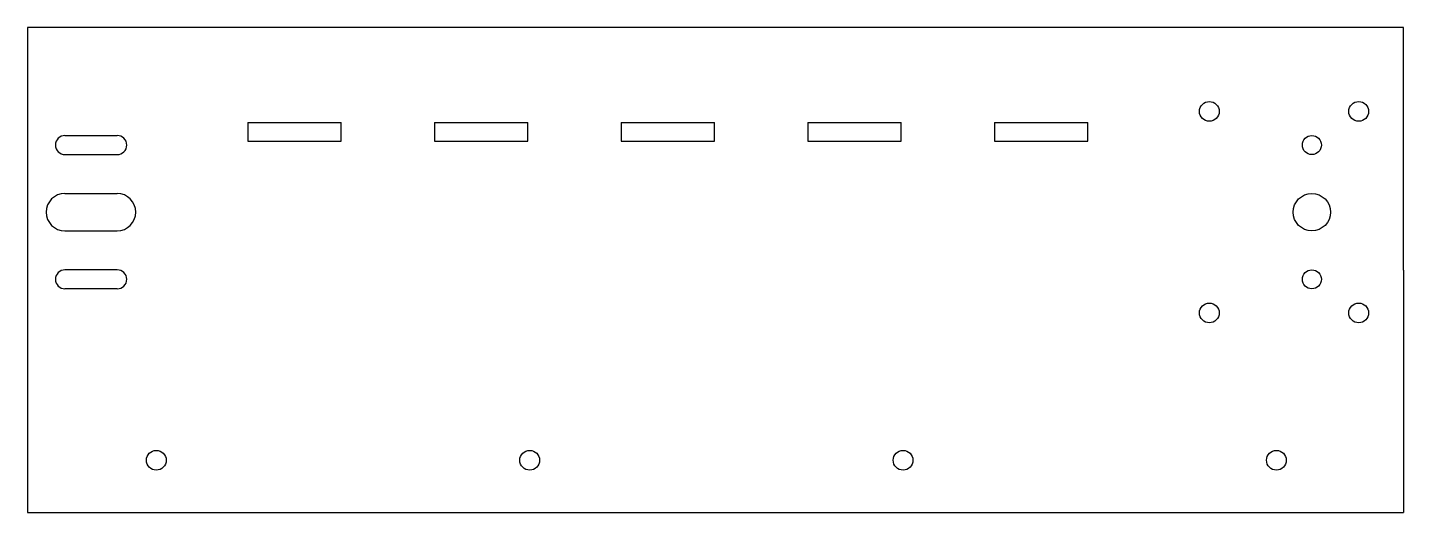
# Model space of a CAD drawing. Header units: millimetres. Extents: x -369 to 0, y -65 to 65.
import ezdxf

# ---------------------------------------------------------------- set-up
doc = ezdxf.new("R2010")
doc.units = ezdxf.units.MM

msp = doc.modelspace()

# ---------------------------------------------------------------- linework, layer by layer
at = {"color": 7, "linetype": 'Continuous'}
for p, q in [((0, 65), (-368.54, 65)), ((-368.54, 65), (-368.54, -65)), ((0, 40), (0, 65)), ((-309.56, 39.5), (-284.56, 39.5)), ((-309.56, 39.5), (-309.56, 34.5)), ((-284.56, 34.5), (-284.56, 39.5)), ((-259.56, 39.5), (-234.56, 39.5)), ((-259.56, 39.5), (-259.56, 34.5)), ((-234.56, 34.5), (-234.56, 39.5)), ((-209.56, 39.5), (-184.56, 39.5)), ((-209.56, 39.5), (-209.56, 34.5)), ((-184.56, 34.5), (-184.56, 39.5)), ((-159.56, 39.5), (-134.56, 39.5)), ((-159.56, 39.5), (-159.56, 34.5)), ((-134.56, 34.5), (-134.56, 39.5)), ((-109.56, 39.5), (-84.56, 39.5)), ((-109.56, 39.5), (-109.56, 34.5)), ((-84.56, 34.5), (-84.56, 39.5)), ((0, 0), (0, 40)), ((-358.5, 36.05), (-344.5, 36.05)), ((-309.56, 34.5), (-284.56, 34.5)), ((-259.56, 34.5), (-234.56, 34.5)), ((-209.56, 34.5), (-184.56, 34.5)), ((-159.56, 34.5), (-134.56, 34.5)), ((-109.56, 34.5), (-84.56, 34.5)), ((-358.5, 30.95), (-344.5, 30.95)), ((-358.54, 20.5), (-344.54, 20.5)), ((-358.54, 10.5), (-344.54, 10.5)), ((-344.5, 0.05), (-358.5, 0.05)), ((0, 0), (0, -65)), ((-344.5, -5.05), (-358.5, -5.05)), ((-368.54, -65), (0, -65))]:
    msp.add_line(p, q, dxfattribs=at)
for centre, radius in [((-52, 42.5), 2.65), ((-12, 42.5), 2.65), ((-24.54, 33.5), 2.55), ((-24.54, 15.5), 5), ((-24.54, -2.5), 2.55), ((-52, -11.5), 2.65), ((-12, -11.5), 2.65), ((-334.04, -51), 2.65), ((-234.04, -51), 2.65), ((-134.04, -51), 2.65), ((-34.04, -51), 2.65)]:
    msp.add_circle(centre, radius, dxfattribs=at)
for centre, radius, start, end in [((-358.5, 33.5), 2.55, 90, 270), ((-344.5, 33.5), 2.55, 270, 90), ((-358.54, 15.5), 5, 90, 270), ((-344.54, 15.5), 5, 270, 90), ((-358.5, -2.5), 2.55, 90, 270), ((-344.5, -2.5), 2.55, 270, 90)]:
    msp.add_arc(centre, radius, start, end, dxfattribs=at)

doc.saveas('drawing.dxf')
